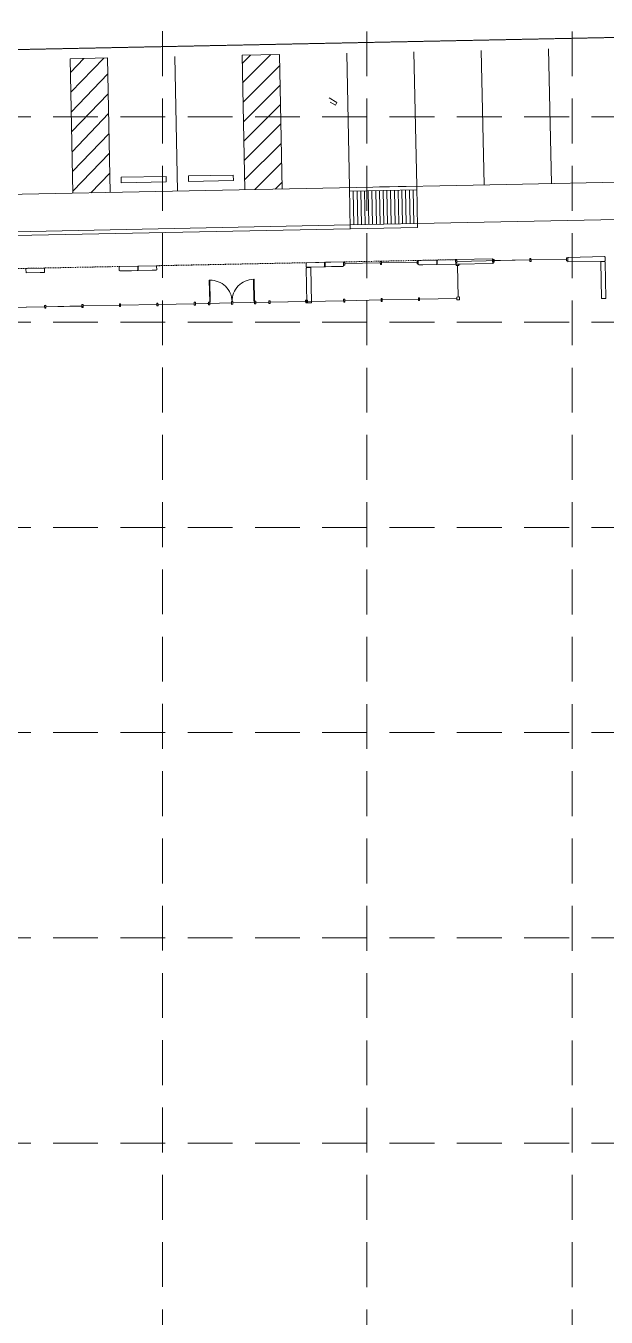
# Model space of a CAD drawing. Extents: x 2140663 to 2528301, y 336313 to 7007653.
# Drawn here: x 2527540.3 to 2527617.9, y 7007162 to 7007334.7 of the extents above; entities that cross this region are included whole.
import ezdxf

# ---------------------------------------------------------------- set-up
doc = ezdxf.new("R2010")
doc.units = 0
doc.header["$MEASUREMENT"] = 0
for name, pattern in [('HIDDEN', [0.375, 0.25, -0.125]), ('xdrc002ar$0$HIDDEN2', [0.1875, 0.125, -0.0625]), ('xdrc002ar$0$XR3$0$HIDDEN2', [0.1875, 0.125, -0.0625]), ('xdrc002pt$0$HIDDEN2', [0.1875, 0.125, -0.0625])]:
    doc.linetypes.add(name, pattern=pattern)
for name, color, linetype in [('GRID', 254, 'HIDDEN'), ('xdrc002ar$0$BASE1$0$awa', 7, 'Continuous'), ('xdrc002ar$0$WINDOWS', 8, 'Continuous'), ('xdrc002ar$0$xdrc002ar$0$C-PKNG-FACE-N', 1, 'Continuous'), ('xdrc002ar$0$xdrc002ar$0$C-PKNG-STRP-N', 6, 'Continuous'), ('xdrc002ar$0$xdrc002ar$0$l-pkng-hdcp', 7, 'Continuous'), ('xdrc002ar$0$xdrc002ar$0$l-walk-ej-n', 14, 'Continuous'), ('xdrc002ar$0$xdrc002ar$0$l-walk-n', 2, 'Continuous'), ('xdrc002ar$0$XR3$0$BASE1$0$awa', 4, 'Continuous'), ('xdrc002ar$0$XR3$0$WINDOWS', 2, 'Continuous'), ('xdrc002pt$0$V-ESMT-ACCS-N', 2, 'xdrc002pt$0$HIDDEN2')]:
    doc.layers.add(name, color=color, linetype=linetype)

msp = doc.modelspace()

# ---------------------------------------------------------------- hatches: boundary and pattern name
at = {"layer": 'xdrc002ar$0$xdrc002ar$0$C-PKNG-STRP-N', "lineweight": 0}
h = msp.add_hatch(dxfattribs=at)
h.set_pattern_fill('ANSI31', scale=14.99994, style=0)
h.set_pattern_definition([(46.163108682, (5103666.069, 683265.343), (1.35245913675, -1.29863434363), [])])
h.paths.add_polyline_path([(2527551.22, 7007330.42), (2527551.59, 7007312.43), (2527547.59, 7007312.35), (2527547.59, 7007312.35), (2527546.59, 7007312.33), (2527546.59, 7007312.33), (2527546.59, 7007312.33), (2527546.22, 7007330.32)])
h = msp.add_hatch(dxfattribs=at)
h.set_pattern_fill('ANSI31', scale=14.99994, style=0)
h.set_pattern_definition([(45.000000003, (39.1102, 15.8328), (-1.3258199115, 1.32581991136), [])])
h.paths.add_polyline_path([(2527574.22, 7007330.89), (2527569.22, 7007330.79), (2527569.58, 7007312.8), (2527574.58, 7007312.9)])

# ---------------------------------------------------------------- linework, layer by layer
at = {"layer": 'GRID', "color": 253, "linetype": 'HIDDEN', "lineweight": 0, "ltscale": 24}
for p, q in [((2527585.89, 7006031.98), (2527585.89, 7007624.56)), ((2527613.35, 7006031.98), (2527613.35, 7007624.56)), ((2527558.45, 7006031.99), (2527558.62, 7007623.42)), ((2527228.95, 7007322.53), (2528272.33, 7007322.53)), ((2527228.95, 7007295.07), (2528272.33, 7007295.07)), ((2527228.95, 7007267.62), (2528272.33, 7007267.62)), ((2527228.95, 7007240.16), (2528272.33, 7007240.16)), ((2527228.95, 7007212.7), (2528272.33, 7007212.7)), ((2527228.95, 7007185.24), (2528272.33, 7007185.24))]:
    msp.add_line(p, q, dxfattribs=at)
at = {"layer": 'xdrc002ar$0$BASE1$0$awa', "color": 7, "lineweight": 0}
for p, q in [((2527540.32, 7007302.21), (2527540.39, 7007302.27)), ((2527540.34, 7007301.67), (2527540.32, 7007302.21)), ((2527540.39, 7007302.27), (2527542.73, 7007302.32)), ((2527542.79, 7007302.26), (2527542.73, 7007302.32)), ((2527542.8, 7007301.78), (2527542.79, 7007302.26)), ((2527552.79, 7007302.46), (2527552.85, 7007302.53)), ((2527552.8, 7007301.98), (2527552.79, 7007302.46)), ((2527552.85, 7007302.53), (2527555.2, 7007302.57)), ((2527555.26, 7007302.51), (2527555.2, 7007302.57)), ((2527555.27, 7007302.03), (2527555.26, 7007302.51)), ((2527555.32, 7007302.51), (2527555.38, 7007302.58)), ((2527555.33, 7007302.03), (2527555.32, 7007302.51)), ((2527555.38, 7007302.58), (2527557.73, 7007302.63)), ((2527557.79, 7007302.56), (2527557.73, 7007302.63)), ((2527557.8, 7007302.08), (2527557.79, 7007302.56)), ((2527577.79, 7007302.97), (2527577.85, 7007303.03)), ((2527577.8, 7007302.49), (2527577.79, 7007302.97)), ((2527577.86, 7007302.43), (2527577.8, 7007302.49)), ((2527577.8, 7007302.3), (2527577.86, 7007302.37)), ((2527577.8, 7007302.3), (2527577.89, 7007297.66)), ((2527580.19, 7007303.08), (2527577.85, 7007303.03)), ((2527580.2, 7007302.48), (2527577.86, 7007302.43)), ((2527578.4, 7007302.44), (2527577.86, 7007302.43)), ((2527578.4, 7007302.38), (2527577.86, 7007302.37)), ((2527578.4, 7007302.38), (2527578.5, 7007297.67)), ((2527580.25, 7007303.02), (2527580.19, 7007303.08)), ((2527580.2, 7007302.48), (2527580.26, 7007302.54)), ((2527580.26, 7007302.54), (2527580.25, 7007303.02)), ((2527580.32, 7007303.02), (2527580.38, 7007303.09)), ((2527580.33, 7007302.54), (2527580.32, 7007303.02)), ((2527580.39, 7007302.48), (2527580.33, 7007302.54)), ((2527582.72, 7007303.13), (2527580.38, 7007303.09)), ((2527582.73, 7007302.53), (2527580.39, 7007302.48)), ((2527581.19, 7007302.5), (2527582.73, 7007302.53)), ((2527582.78, 7007303.07), (2527582.72, 7007303.13)), ((2527582.73, 7007302.53), (2527582.79, 7007302.59)), ((2527582.79, 7007302.59), (2527582.78, 7007303.07)), ((2527592.78, 7007303.27), (2527592.84, 7007303.34)), ((2527592.79, 7007302.79), (2527592.78, 7007303.27)), ((2527592.85, 7007302.73), (2527592.79, 7007302.79)), ((2527595.19, 7007303.38), (2527592.84, 7007303.34)), ((2527595.26, 7007302.78), (2527592.85, 7007302.73)), ((2527593.4, 7007302.74), (2527592.85, 7007302.73)), ((2527595.25, 7007303.32), (2527595.19, 7007303.38)), ((2527595.26, 7007302.78), (2527595.25, 7007303.32)), ((2527595.31, 7007303.32), (2527595.37, 7007303.39)), ((2527595.32, 7007302.78), (2527595.31, 7007303.32)), ((2527597.79, 7007302.83), (2527595.32, 7007302.78)), ((2527597.72, 7007303.44), (2527595.37, 7007303.39)), ((2527597.78, 7007303.37), (2527597.72, 7007303.44)), ((2527597.79, 7007302.83), (2527597.78, 7007303.37)), ((2527612.78, 7007303.68), (2527612.84, 7007303.74)), ((2527612.79, 7007303.14), (2527612.78, 7007303.68)), ((2527617.72, 7007303.24), (2527612.79, 7007303.14)), ((2527617.71, 7007303.84), (2527612.84, 7007303.74)), ((2527617.18, 7007303.16), (2527617.73, 7007303.17)), ((2527617.18, 7007303.16), (2527617.28, 7007298.23)), ((2527617.71, 7007303.84), (2527617.78, 7007303.78)), ((2527617.72, 7007303.24), (2527617.79, 7007303.3)), ((2527617.79, 7007303.11), (2527617.73, 7007303.17)), ((2527617.79, 7007303.3), (2527617.78, 7007303.78)), ((2527617.79, 7007303.11), (2527617.89, 7007298.3)), ((2527540.34, 7007301.67), (2527542.74, 7007301.72)), ((2527542.2, 7007301.71), (2527542.74, 7007301.72)), ((2527542.74, 7007301.72), (2527542.8, 7007301.78)), ((2527552.86, 7007301.92), (2527552.8, 7007301.98)), ((2527552.86, 7007301.92), (2527555.21, 7007301.97)), ((2527554.41, 7007301.95), (2527552.86, 7007301.92)), ((2527555.21, 7007301.97), (2527555.27, 7007302.03)), ((2527555.39, 7007301.97), (2527555.33, 7007302.03)), ((2527555.39, 7007301.97), (2527557.74, 7007302.02)), ((2527557.2, 7007302.01), (2527557.74, 7007302.02)), ((2527557.74, 7007302.02), (2527557.8, 7007302.08)), ((2527542.98, 7007297.33), (2527542.98, 7007296.95)), ((2527547.98, 7007297.43), (2527547.98, 7007297.05)), ((2527552.97, 7007297.53), (2527552.98, 7007297.15)), ((2527557.97, 7007297.63), (2527557.98, 7007297.25)), ((2527567.8, 7007297.83), (2527567.81, 7007297.45)), ((2527577.72, 7007298.03), (2527577.73, 7007297.66)), ((2527577.89, 7007297.66), (2527578.5, 7007297.67)), ((2527617.83, 7007298.24), (2527617.28, 7007298.23)), ((2527617.83, 7007298.24), (2527617.89, 7007298.3))]:
    msp.add_line(p, q, dxfattribs=at)
at = {"layer": 'xdrc002ar$0$BASE1$0$awa', "color": 7, "linetype": 'xdrc002ar$0$HIDDEN2', "lineweight": 0}
for p, q in [((2527552.85, 7007302.53), (2527542.73, 7007302.32)), ((2527552.85, 7007302.52), (2527542.73, 7007302.32)), ((2527577.84, 7007303.03), (2527557.72, 7007302.62)), ((2527577.85, 7007303.03), (2527557.73, 7007302.63))]:
    msp.add_line(p, q, dxfattribs=at)
at = {"layer": 'xdrc002ar$0$WINDOWS', "color": 7, "linetype": 'Continuous', "lineweight": 0}
for p, q in [((2527582.79, 7007303.07), (2527582.95, 7007303.07)), ((2527582.79, 7007302.7), (2527582.96, 7007302.7)), ((2527582.96, 7007302.7), (2527582.95, 7007303.07)), ((2527587.7, 7007303), (2527582.96, 7007302.91)), ((2527587.7, 7007303.17), (2527587.87, 7007303.17)), ((2527587.71, 7007302.8), (2527587.7, 7007303.17)), ((2527587.71, 7007302.8), (2527587.88, 7007302.8)), ((2527587.88, 7007302.8), (2527587.87, 7007303.17)), ((2527592.62, 7007303.1), (2527587.87, 7007303.01)), ((2527592.78, 7007303.27), (2527592.62, 7007303.27)), ((2527592.62, 7007302.9), (2527592.62, 7007303.27)), ((2527592.79, 7007302.9), (2527592.62, 7007302.9)), ((2527597.78, 7007303.37), (2527597.95, 7007303.38)), ((2527597.79, 7007303), (2527597.95, 7007303)), ((2527607.7, 7007303.41), (2527597.95, 7007303.21)), ((2527597.95, 7007303), (2527597.95, 7007303.38)), ((2527602.7, 7007303.47), (2527602.86, 7007303.48)), ((2527602.7, 7007303.1), (2527602.7, 7007303.47)), ((2527602.7, 7007303.1), (2527602.87, 7007303.1)), ((2527602.87, 7007303.1), (2527602.86, 7007303.48)), ((2527607.86, 7007303.58), (2527607.69, 7007303.58)), ((2527607.7, 7007303.2), (2527607.69, 7007303.58)), ((2527607.87, 7007303.2), (2527607.7, 7007303.2)), ((2527607.87, 7007303.2), (2527607.86, 7007303.58)), ((2527612.61, 7007303.51), (2527607.86, 7007303.41)), ((2527612.78, 7007303.68), (2527612.61, 7007303.67)), ((2527612.62, 7007303.3), (2527612.61, 7007303.67)), ((2527612.78, 7007303.3), (2527612.62, 7007303.3)), ((2527542.81, 7007297.13), (2527537.98, 7007297.04)), ((2527542.98, 7007297.33), (2527542.81, 7007297.32)), ((2527542.81, 7007297.32), (2527542.82, 7007296.95)), ((2527547.81, 7007297.24), (2527542.98, 7007297.14)), ((2527547.98, 7007297.43), (2527547.81, 7007297.42)), ((2527547.81, 7007297.42), (2527547.82, 7007297.05)), ((2527547.98, 7007297.05), (2527547.82, 7007297.05)), ((2527552.81, 7007297.34), (2527547.98, 7007297.24)), ((2527552.97, 7007297.53), (2527552.81, 7007297.52)), ((2527552.81, 7007297.52), (2527552.82, 7007297.15)), ((2527552.98, 7007297.15), (2527552.82, 7007297.15)), ((2527557.81, 7007297.44), (2527552.98, 7007297.34)), ((2527557.97, 7007297.63), (2527557.81, 7007297.63)), ((2527557.81, 7007297.63), (2527557.81, 7007297.25)), ((2527557.98, 7007297.25), (2527557.81, 7007297.25)), ((2527557.98, 7007297.44), (2527562.81, 7007297.54)), ((2527562.81, 7007297.73), (2527562.97, 7007297.73)), ((2527562.81, 7007297.35), (2527562.81, 7007297.73)), ((2527562.81, 7007297.35), (2527562.98, 7007297.36)), ((2527562.98, 7007297.36), (2527562.97, 7007297.73)), ((2527562.98, 7007297.54), (2527567.81, 7007297.64)), ((2527567.8, 7007297.83), (2527567.97, 7007297.83)), ((2527567.81, 7007297.45), (2527567.98, 7007297.46)), ((2527567.97, 7007297.83), (2527567.98, 7007297.46)), ((2527567.97, 7007297.65), (2527572.81, 7007297.74)), ((2527572.97, 7007297.93), (2527572.8, 7007297.93)), ((2527572.81, 7007297.56), (2527572.8, 7007297.93)), ((2527572.98, 7007297.56), (2527572.81, 7007297.56)), ((2527572.98, 7007297.56), (2527572.97, 7007297.93)), ((2527577.72, 7007297.84), (2527572.97, 7007297.75)), ((2527577.72, 7007298.03), (2527577.89, 7007298.03)), ((2527577.73, 7007297.66), (2527577.89, 7007297.66)), ((2527577.81, 7007297.66), (2527577.98, 7007297.66)), ((2527577.89, 7007298.03), (2527577.89, 7007297.66)), ((2527542.98, 7007296.95), (2527542.82, 7007296.95))]:
    msp.add_line(p, q, dxfattribs=at)
at = {"layer": 'xdrc002ar$0$xdrc002ar$0$C-PKNG-FACE-N', "color": 7, "lineweight": 0}
for p, q in [((2527984.6, 7007316.22), (2527592.68, 7007308.26)), ((2527655.57, 7007314.54), (2527604.57, 7007313.51)), ((2527604.57, 7007313.51), (2527537.59, 7007312.15)), ((2527592.59, 7007312.76), (2527583.59, 7007312.58))]:
    msp.add_line(p, q, dxfattribs=at)
at = {"layer": 'xdrc002ar$0$xdrc002ar$0$C-PKNG-FACE-N', "color": 7, "linetype": 'Continuous', "lineweight": 0}
for p, q in [((2527583.68, 7007308.08), (2527516.77, 7007306.72)), ((2527592.68, 7007308.26), (2527583.68, 7007308.08))]:
    msp.add_line(p, q, dxfattribs=at)
at = {"layer": 'xdrc002ar$0$xdrc002ar$0$C-PKNG-STRP-N', "color": 7, "lineweight": 0}
for p, q in [((2527610.21, 7007331.63), (2527610.58, 7007313.63)), ((2527546.22, 7007330.32), (2527551.22, 7007330.42)), ((2527546.59, 7007312.33), (2527546.22, 7007330.32)), ((2527546.22, 7007330.32), (2527546.59, 7007312.33)), ((2527551.22, 7007330.42), (2527551.59, 7007312.42)), ((2527560.22, 7007330.61), (2527560.59, 7007312.61)), ((2527569.22, 7007330.79), (2527574.22, 7007330.89)), ((2527569.22, 7007330.79), (2527569.58, 7007312.8)), ((2527569.58, 7007312.8), (2527569.22, 7007330.79)), ((2527569.22, 7007330.79), (2527569.58, 7007312.8)), ((2527569.22, 7007330.79), (2527569.58, 7007312.79)), ((2527574.22, 7007330.89), (2527574.58, 7007312.9)), ((2527583.22, 7007331.08), (2527583.58, 7007313.08)), ((2527583.22, 7007331.08), (2527583.58, 7007313.08)), ((2527592.21, 7007331.26), (2527592.58, 7007313.26)), ((2527601.21, 7007331.44), (2527601.58, 7007313.45)), ((2527553.05, 7007314.46), (2527559.05, 7007314.58)), ((2527553.05, 7007314.46), (2527553.06, 7007313.71)), ((2527559.05, 7007314.58), (2527559.06, 7007313.83)), ((2527562.05, 7007314.64), (2527568.04, 7007314.76)), ((2527562.05, 7007314.64), (2527562.06, 7007313.89)), ((2527568.04, 7007314.76), (2527568.06, 7007314.01)), ((2527553.06, 7007313.71), (2527559.06, 7007313.83)), ((2527562.06, 7007313.89), (2527568.06, 7007314.01)), ((2527587.58, 7007313.16), (2527592.58, 7007313.26))]:
    msp.add_line(p, q, dxfattribs=at)
at = {"layer": 'xdrc002ar$0$xdrc002ar$0$C-PKNG-STRP-N', "color": 7, "linetype": 'Continuous', "lineweight": 0}
msp.add_line((2527583.58, 7007313.08), (2527583.69, 7007307.58), dxfattribs=at)
at = {"layer": 'xdrc002ar$0$xdrc002ar$0$l-pkng-hdcp', "color": 7, "lineweight": 0}
for p, q in [((2527580.85, 7007325.09), (2527581.91, 7007324.46)), ((2527581.7, 7007324.11), (2527581.01, 7007324.52)), ((2527581.91, 7007324.46), (2527581.7, 7007324.11))]:
    msp.add_line(p, q, dxfattribs=at)
at = {"layer": 'xdrc002ar$0$xdrc002ar$0$l-walk-ej-n', "color": 7, "linetype": 'Continuous', "lineweight": 0}
msp.add_line((2527592.58, 7007313.26), (2527592.69, 7007307.76), dxfattribs=at)
at = {"layer": 'xdrc002ar$0$xdrc002ar$0$l-walk-n', "color": 7, "lineweight": 0}
for p, q in [((2527584.18, 7007308.09), (2527584.09, 7007312.59)), ((2527584.68, 7007308.1), (2527584.59, 7007312.6)), ((2527585.18, 7007308.11), (2527585.09, 7007312.61)), ((2527585.68, 7007308.12), (2527585.59, 7007312.62)), ((2527586.18, 7007308.13), (2527586.09, 7007312.63)), ((2527586.68, 7007308.14), (2527586.59, 7007312.64)), ((2527587.18, 7007308.15), (2527587.09, 7007312.65)), ((2527587.68, 7007308.16), (2527587.59, 7007312.66)), ((2527588.18, 7007308.17), (2527588.09, 7007312.67)), ((2527588.68, 7007308.18), (2527588.59, 7007312.68)), ((2527589.18, 7007308.19), (2527589.09, 7007312.69)), ((2527589.68, 7007308.2), (2527589.59, 7007312.7)), ((2527590.18, 7007308.21), (2527590.09, 7007312.71)), ((2527590.68, 7007308.22), (2527590.59, 7007312.72)), ((2527591.18, 7007308.23), (2527591.09, 7007312.73)), ((2527591.68, 7007308.24), (2527591.59, 7007312.74)), ((2527592.18, 7007308.25), (2527592.09, 7007312.75)), ((2527592.69, 7007307.76), (2527531.7, 7007306.52))]:
    msp.add_line(p, q, dxfattribs=at)
at = {"layer": 'xdrc002ar$0$XR3$0$BASE1$0$awa', "color": 7, "linetype": 'xdrc002ar$0$XR3$0$HIDDEN2', "lineweight": 0}
for p, q in [((2527552.85, 7007302.52), (2527537.73, 7007302.22)), ((2527577.84, 7007303.03), (2527557.72, 7007302.62)), ((2527597.84, 7007303.44), (2527582.72, 7007303.13))]:
    msp.add_line(p, q, dxfattribs=at)
at = {"layer": 'xdrc002ar$0$XR3$0$BASE1$0$awa', "color": 7, "lineweight": 0}
for p, q in [((2527552.79, 7007302.46), (2527552.85, 7007302.52)), ((2527552.8, 7007301.98), (2527552.79, 7007302.46)), ((2527552.85, 7007302.52), (2527557.72, 7007302.62)), ((2527557.79, 7007302.56), (2527557.72, 7007302.62)), ((2527557.8, 7007302.08), (2527557.79, 7007302.56)), ((2527577.78, 7007302.97), (2527577.84, 7007303.03)), ((2527577.79, 7007302.49), (2527577.78, 7007302.97)), ((2527577.86, 7007302.43), (2527577.79, 7007302.49)), ((2527582.72, 7007303.13), (2527577.84, 7007303.03)), ((2527582.73, 7007302.53), (2527577.86, 7007302.43)), ((2527578.4, 7007302.44), (2527577.86, 7007302.43)), ((2527581.19, 7007302.5), (2527582.73, 7007302.53)), ((2527582.78, 7007303.07), (2527582.72, 7007303.13)), ((2527582.73, 7007302.53), (2527582.79, 7007302.59)), ((2527582.79, 7007302.59), (2527582.78, 7007303.07)), ((2527597.78, 7007303.37), (2527597.84, 7007303.44)), ((2527597.79, 7007302.89), (2527597.78, 7007303.37)), ((2527597.85, 7007302.83), (2527597.79, 7007302.89)), ((2527602.71, 7007303.54), (2527597.84, 7007303.44)), ((2527602.79, 7007302.93), (2527597.85, 7007302.83)), ((2527598.39, 7007302.84), (2527597.85, 7007302.83)), ((2527602.78, 7007303.48), (2527602.71, 7007303.54)), ((2527602.79, 7007302.93), (2527602.78, 7007303.48)), ((2527612.78, 7007303.68), (2527612.84, 7007303.74)), ((2527612.79, 7007303.14), (2527612.78, 7007303.68)), ((2527617.72, 7007303.24), (2527612.79, 7007303.14)), ((2527617.71, 7007303.84), (2527612.84, 7007303.74)), ((2527617.18, 7007303.16), (2527617.73, 7007303.17)), ((2527617.18, 7007303.16), (2527617.28, 7007298.23)), ((2527617.71, 7007303.84), (2527617.78, 7007303.78)), ((2527617.72, 7007303.24), (2527617.79, 7007303.3)), ((2527617.79, 7007303.11), (2527617.73, 7007303.17)), ((2527617.79, 7007303.3), (2527617.78, 7007303.78)), ((2527617.79, 7007303.11), (2527617.89, 7007298.3)), ((2527552.86, 7007301.92), (2527552.8, 7007301.98)), ((2527552.86, 7007301.92), (2527557.74, 7007302.02)), ((2527554.4, 7007301.95), (2527552.86, 7007301.92)), ((2527557.19, 7007302.01), (2527557.74, 7007302.02)), ((2527557.74, 7007302.02), (2527557.8, 7007302.08)), ((2527542.97, 7007297.32), (2527542.98, 7007296.95)), ((2527547.97, 7007297.42), (2527547.98, 7007297.05)), ((2527552.97, 7007297.53), (2527552.98, 7007297.15)), ((2527557.97, 7007297.63), (2527557.98, 7007297.25)), ((2527577.8, 7007298.03), (2527577.81, 7007297.66)), ((2527582.8, 7007298.13), (2527582.81, 7007297.76)), ((2527587.8, 7007298.23), (2527587.81, 7007297.86)), ((2527592.8, 7007298.33), (2527592.81, 7007297.96)), ((2527617.83, 7007298.24), (2527617.28, 7007298.23)), ((2527617.83, 7007298.24), (2527617.89, 7007298.3))]:
    msp.add_line(p, q, dxfattribs=at)
at = {"layer": 'xdrc002ar$0$XR3$0$WINDOWS', "color": 7, "linetype": 'Continuous', "lineweight": 0}
for p, q in [((2527597.86, 7007302.67), (2527597.85, 7007302.83)), ((2527598.23, 7007302.67), (2527597.86, 7007302.67)), ((2527598.11, 7007298.44), (2527598.02, 7007302.67)), ((2527598.23, 7007302.67), (2527598.23, 7007302.84)), ((2527602.78, 7007303.48), (2527602.95, 7007303.48)), ((2527602.79, 7007303.1), (2527602.95, 7007303.1)), ((2527602.95, 7007303.1), (2527602.95, 7007303.48)), ((2527607.7, 7007303.41), (2527602.95, 7007303.31)), ((2527607.86, 7007303.58), (2527607.69, 7007303.58)), ((2527607.7, 7007303.2), (2527607.69, 7007303.58)), ((2527607.87, 7007303.2), (2527607.7, 7007303.2)), ((2527607.87, 7007303.2), (2527607.86, 7007303.58)), ((2527612.61, 7007303.51), (2527607.86, 7007303.41)), ((2527612.78, 7007303.68), (2527612.61, 7007303.67)), ((2527612.62, 7007303.3), (2527612.61, 7007303.67)), ((2527612.78, 7007303.3), (2527612.62, 7007303.3)), ((2527564.83, 7007300.68), (2527564.91, 7007300.69)), ((2527564.89, 7007297.77), (2527564.83, 7007300.68)), ((2527564.97, 7007297.77), (2527564.91, 7007300.69)), ((2527570.83, 7007300.81), (2527570.74, 7007300.8)), ((2527570.8, 7007297.89), (2527570.74, 7007300.8)), ((2527570.89, 7007297.89), (2527570.83, 7007300.81)), ((2527542.81, 7007297.13), (2527537.83, 7007297.03)), ((2527542.97, 7007297.32), (2527542.81, 7007297.32)), ((2527542.81, 7007297.32), (2527542.82, 7007296.94)), ((2527547.81, 7007297.23), (2527542.98, 7007297.14)), ((2527547.97, 7007297.42), (2527547.81, 7007297.42)), ((2527547.81, 7007297.42), (2527547.81, 7007297.05)), ((2527547.98, 7007297.05), (2527547.81, 7007297.05)), ((2527552.81, 7007297.34), (2527547.98, 7007297.24)), ((2527552.97, 7007297.53), (2527552.81, 7007297.52)), ((2527552.81, 7007297.52), (2527552.81, 7007297.15)), ((2527552.98, 7007297.15), (2527552.81, 7007297.15)), ((2527557.81, 7007297.44), (2527552.98, 7007297.34)), ((2527557.97, 7007297.63), (2527557.8, 7007297.62)), ((2527557.8, 7007297.62), (2527557.81, 7007297.25)), ((2527557.98, 7007297.25), (2527557.81, 7007297.25)), ((2527557.98, 7007297.44), (2527562.81, 7007297.54)), ((2527562.8, 7007297.73), (2527562.97, 7007297.73)), ((2527562.81, 7007297.35), (2527562.8, 7007297.73)), ((2527562.81, 7007297.35), (2527562.98, 7007297.35)), ((2527562.98, 7007297.35), (2527562.97, 7007297.73)), ((2527562.97, 7007297.54), (2527564.72, 7007297.58)), ((2527564.89, 7007297.77), (2527564.72, 7007297.76)), ((2527564.73, 7007297.39), (2527564.72, 7007297.76)), ((2527564.73, 7007297.39), (2527564.89, 7007297.39)), ((2527564.89, 7007297.39), (2527564.89, 7007297.77)), ((2527564.97, 7007297.77), (2527564.89, 7007297.77)), ((2527570.8, 7007297.89), (2527570.89, 7007297.89)), ((2527570.89, 7007297.51), (2527570.89, 7007297.89)), ((2527570.89, 7007297.89), (2527571.05, 7007297.89)), ((2527571.06, 7007297.52), (2527570.89, 7007297.51)), ((2527571.06, 7007297.52), (2527571.05, 7007297.89)), ((2527572.81, 7007297.74), (2527571.06, 7007297.71)), ((2527572.97, 7007297.93), (2527572.8, 7007297.93)), ((2527572.81, 7007297.55), (2527572.8, 7007297.93)), ((2527572.98, 7007297.56), (2527572.81, 7007297.55)), ((2527572.98, 7007297.56), (2527572.97, 7007297.93)), ((2527577.8, 7007297.84), (2527572.97, 7007297.74)), ((2527577.8, 7007298.03), (2527577.97, 7007298.03)), ((2527577.81, 7007297.66), (2527577.97, 7007297.66)), ((2527577.97, 7007298.03), (2527577.97, 7007297.66)), ((2527577.97, 7007297.85), (2527582.8, 7007297.94)), ((2527582.8, 7007298.13), (2527582.97, 7007298.13)), ((2527582.81, 7007297.76), (2527582.97, 7007297.76)), ((2527582.97, 7007298.13), (2527582.97, 7007297.76)), ((2527582.97, 7007297.95), (2527587.8, 7007298.05)), ((2527587.8, 7007298.23), (2527587.97, 7007298.24)), ((2527587.81, 7007297.86), (2527587.97, 7007297.86)), ((2527587.97, 7007298.24), (2527587.97, 7007297.86)), ((2527587.97, 7007298.05), (2527592.8, 7007298.15)), ((2527592.8, 7007298.33), (2527592.96, 7007298.34)), ((2527592.81, 7007297.96), (2527592.97, 7007297.96)), ((2527592.96, 7007298.34), (2527592.97, 7007297.96)), ((2527592.97, 7007298.15), (2527597.95, 7007298.25)), ((2527598.32, 7007298.45), (2527597.94, 7007298.44)), ((2527597.95, 7007298.06), (2527597.94, 7007298.44)), ((2527598.32, 7007298.07), (2527597.95, 7007298.06)), ((2527598.32, 7007298.07), (2527598.32, 7007298.45)), ((2527542.98, 7007296.95), (2527542.82, 7007296.94))]:
    msp.add_line(p, q, dxfattribs=at)
for centre, start, end in [((2527564.97, 7007297.77), 1.1622, 91.163), ((2527570.8, 7007297.89), 91.163, 181.1638)]:
    msp.add_arc(centre, 2.92, start, end, dxfattribs=at)
at = {"layer": 'xdrc002pt$0$V-ESMT-ACCS-N', "color": 7, "lineweight": 0}
for p, q in [((2527655.17, 7007333.9), (2527529.19, 7007331.34)), ((2527529.19, 7007331.34), (2527655.17, 7007333.9))]:
    msp.add_line(p, q, dxfattribs=at)

doc.saveas('drawing.dxf')
